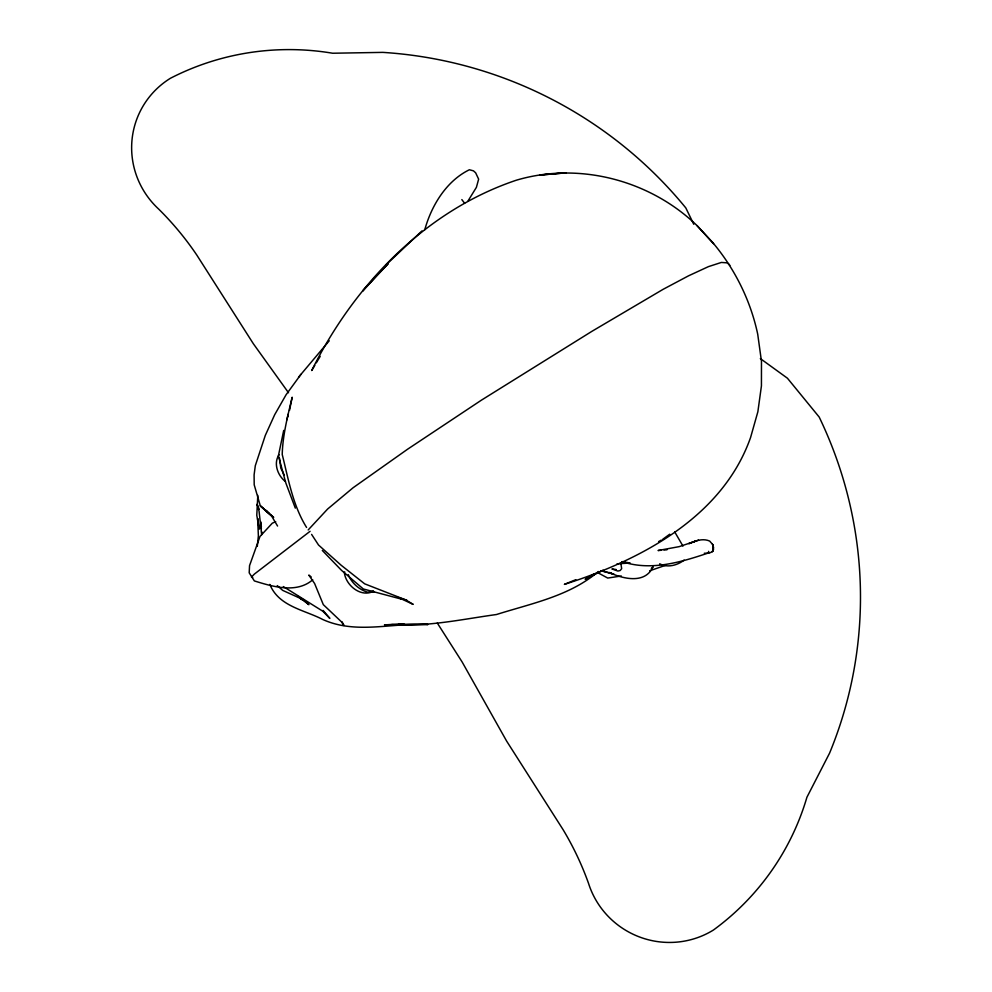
<?xml version="1.0" encoding="UTF-8"?>
<svg xmlns="http://www.w3.org/2000/svg" width="992" height="992" viewBox="0 0 992 992"><rect width="100%" height="100%" fill="white"/><g stroke="black" fill="none" stroke-linecap="round" stroke-linejoin="round"><path stroke-width="1.49" d="M279.496 458.23L280.81 468.137L284.245 475.007M257.808 495.38L256.779 515.332L259.296 529.096L257.771 518.667M257.288 546.381L258.379 535.829L257.622 518.618M289.515 410.39L292.181 397.222C287.692 416.057 282.72 435.066 282.224 454.51C288.412 479.31 292.888 505.548 306.578 527.446M287.754 416.652L288.263 414.123L286.812 419.901M283.7 430.416L278.405 455.762L285.82 482.955L295.318 508.127M424.787 229.722C431.446 205.604 446.35 180.966 469.377 169.756L473.469 170.847L475.652 172.819L478.64 179.155L476.408 187.327L468.038 200.917M279.112 454.708C273.048 463.351 277.872 475.825 285.436 481.566M314.799 365.391L311.711 370.537C353.834 285.572 424.923 210.912 516.262 180.234C579.092 161.51 650.095 180.172 697.016 225.593L714.972 245.272C735.928 271.039 750.82 301.68 757.714 334.192L761.472 361.361L761.434 385.876L757.863 411.779L750.584 437.484C722.449 517.378 640.237 560.232 564.374 584.375L575.831 579.688M316.336 362.812L320.193 356.376M308.177 529.951L327.62 509.032L353.053 487.779L407.7 449.14L481.393 400.173L591.914 331.328L663.152 289.304L688.584 275.801L708.424 266.637L721.345 262.446L726.578 262.806A545.749 51.423 -32.5 0 1 729.827 265.41M300.998 374.282L286.08 394.754L274.685 414.718L265.31 435.389L255.304 465.682L254.101 474.87L254.2 484.815L260.313 505.833L271.796 516.361L277.562 526.045M298.555 377.208L329.245 340.777M312.74 579.787C296.422 593.848 272.639 586.57 254.361 580.928L249.19 572.818L249.55 565.626L259.978 536.498L272.292 523.193L275.702 521.68M421.935 230.925L386.111 264.765M651.31 568.366L653.071 566.816C645.06 584.338 623.174 578.944 609.262 572.508L613.986 574.294L601.164 570.747M310.074 531.303L254.398 574.058L251.46 577.071L252.687 577.53M598.325 571.504C569.879 596.043 531.39 603.471 496.484 614.519C461.677 619.33 427.044 627.08 391.691 624.538M684.133 560.108C677.387 565.328 667.591 568.069 659.68 563.791M373.426 591.257C360.803 597.94 345.402 585.032 344.323 572.186L344.757 571.938M662.668 539.35L669.724 534.204M594.382 573.86L585.181 579.365L603.099 570.164M658.651 541.57L661.329 540.094M698.529 540.119L688.87 543.653C695.392 540.9 702.683 537.986 709.664 541.074L712.541 544.36L713.384 547.187C714.724 553.102 708.3 553.338 704.332 553.226M649.673 570.797L666.116 565.118M693.073 541.992L694.908 541.372L679.235 546.629L658.043 550.523L661.032 550.275M621.302 575.992L607.712 578.063L598.002 572.793M398.958 624.241L428.011 624.538C392.844 622.418 356.525 634.768 322.784 619.504C304.036 609.733 278.802 606.496 269.824 584.4M373.55 591.207L367.672 592.212C359.067 589.67 351.59 582.998 348.279 574.628M664.008 550.027L666.996 549.779M617.049 563.828L630.218 563.022M402.616 624.166L384.462 624.836L404.612 624.228M616.168 569.532L611.915 568.937L617.892 571.07L620.174 570.512L621.674 568.676L620.967 564.138M622.17 561.608L628.878 562.786M622.319 561.683C651.211 571.355 681.33 562.042 709.057 552.767L708.548 551.366M401.19 599.056L363.332 588.988L341.533 570.363L322.313 550.461M602.578 571.07L611.072 573.227M372.074 591.604L374.48 592.274M399.516 597.94L406.993 600.371L364.659 583.829L341.099 565.192L318.531 545.017L311.6 534.39M303.589 599.838L282.658 590.364L277.239 585.59M398.424 597.519L413.18 604.388L407.328 600.854M283.315 586.57L322.871 611.258L329.852 618.413L323.094 610.427M760.343 358.583L787.425 378.212L819.181 417.049A420.335 413.565 26.1 0 1 829.572 753.151L806.918 797.258A260.115 255.924 26.1 0 1 713.397 930.05A84.01 82.658 26.1 0 1 588.541 883.388A301.035 296.186 26.1 0 0 563.059 829.622L506.627 741.086L462.173 662.048L437.286 623.026M298.257 596.49L308.909 604.686L301.866 598.734M311.228 576.984L308.81 575.075L314.613 583.532L323.305 604.636L341.384 621.761L343.939 625.506L342.141 621.91M269.142 513.521L273.693 517.452L260.313 505.833L269.142 513.521L266.389 510.396M299.696 597.668L301.754 599.639L299.671 597.395M697.016 225.593L713.67 243.573M461.838 199.603L464.616 203.273M288.523 392.758L253.307 343.678L196.862 255.155A301.035 296.186 26.1 0 0 158.77 209.176A84.01 82.658 26.1 0 1 170.426 78.269A260.115 255.924 26.1 0 1 332.642 53.233L382.85 52.378A420.335 413.565 26.1 0 1 685.807 207.911L693.743 224.254M674.659 531.811L682.967 546.096M259.234 509.305L257.089 504.258L259.061 511.165L261.652 534.638M260.859 522.92L261.38 526.926M260.685 521.594L261.367 528.724M261.64 531.576L261.913 534.44M713.372 547.187L712.516 551.726L713.384 547.187L712.541 544.36L713.372 547.187M376.39 275.9L362.688 290.991L388.095 263.76L376.39 275.9M563.915 172.992L539.722 175.051L566.37 172.831L563.915 172.992"/></g></svg>
